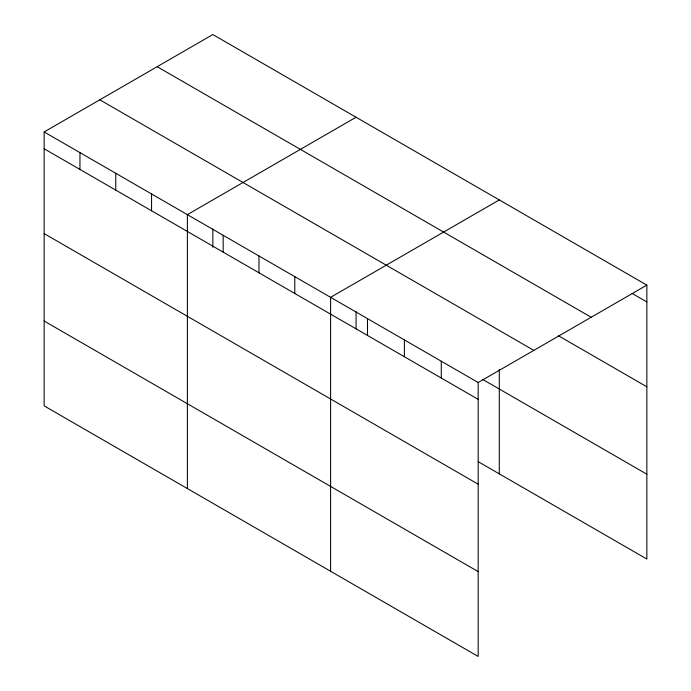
<?xml version="1.0" encoding="UTF-8"?>
<svg xmlns="http://www.w3.org/2000/svg" width="691" height="691" viewBox="0 0 691 691"><rect width="100%" height="100%" fill="white"/><g stroke="black" fill="none" stroke-linecap="round" stroke-linejoin="round"><path stroke-width="1.04" d="M478.163 484.184L478.163 382.52L44.146 131.946L44.146 405.876L478.163 656.45L478.163 484.184L44.146 233.61M478.172 461.666L646.854 559.054L646.854 285.124L212.837 34.55L44.146 131.946M356.064 117.237L187.373 214.633L187.373 488.563M499.291 199.932L330.6 297.32L330.6 571.25M478.163 382.52L646.854 285.124M632.101 293.425L646.854 301.95M157.168 66.69L591.185 317.264M558.311 335.679L646.854 386.796M99.815 99.806L533.832 350.38M482.759 379.471L646.854 474.207M44.146 148.764L478.163 399.338M44.146 321.03L478.163 571.604M499.291 369.59L499.291 473.862M441.273 361.22L441.273 378.037M404.382 339.92L404.382 356.746M367.491 318.62L367.491 335.446M356.064 311.693L356.064 328.881M294.789 276.65L294.789 293.468M258.987 255.981L258.987 272.798M223.176 235.303L223.176 252.129M212.837 229.006L212.837 247.266M151.562 193.964L151.562 210.781M115.76 173.286L115.76 190.111M79.949 152.616L79.949 169.433"/></g></svg>
